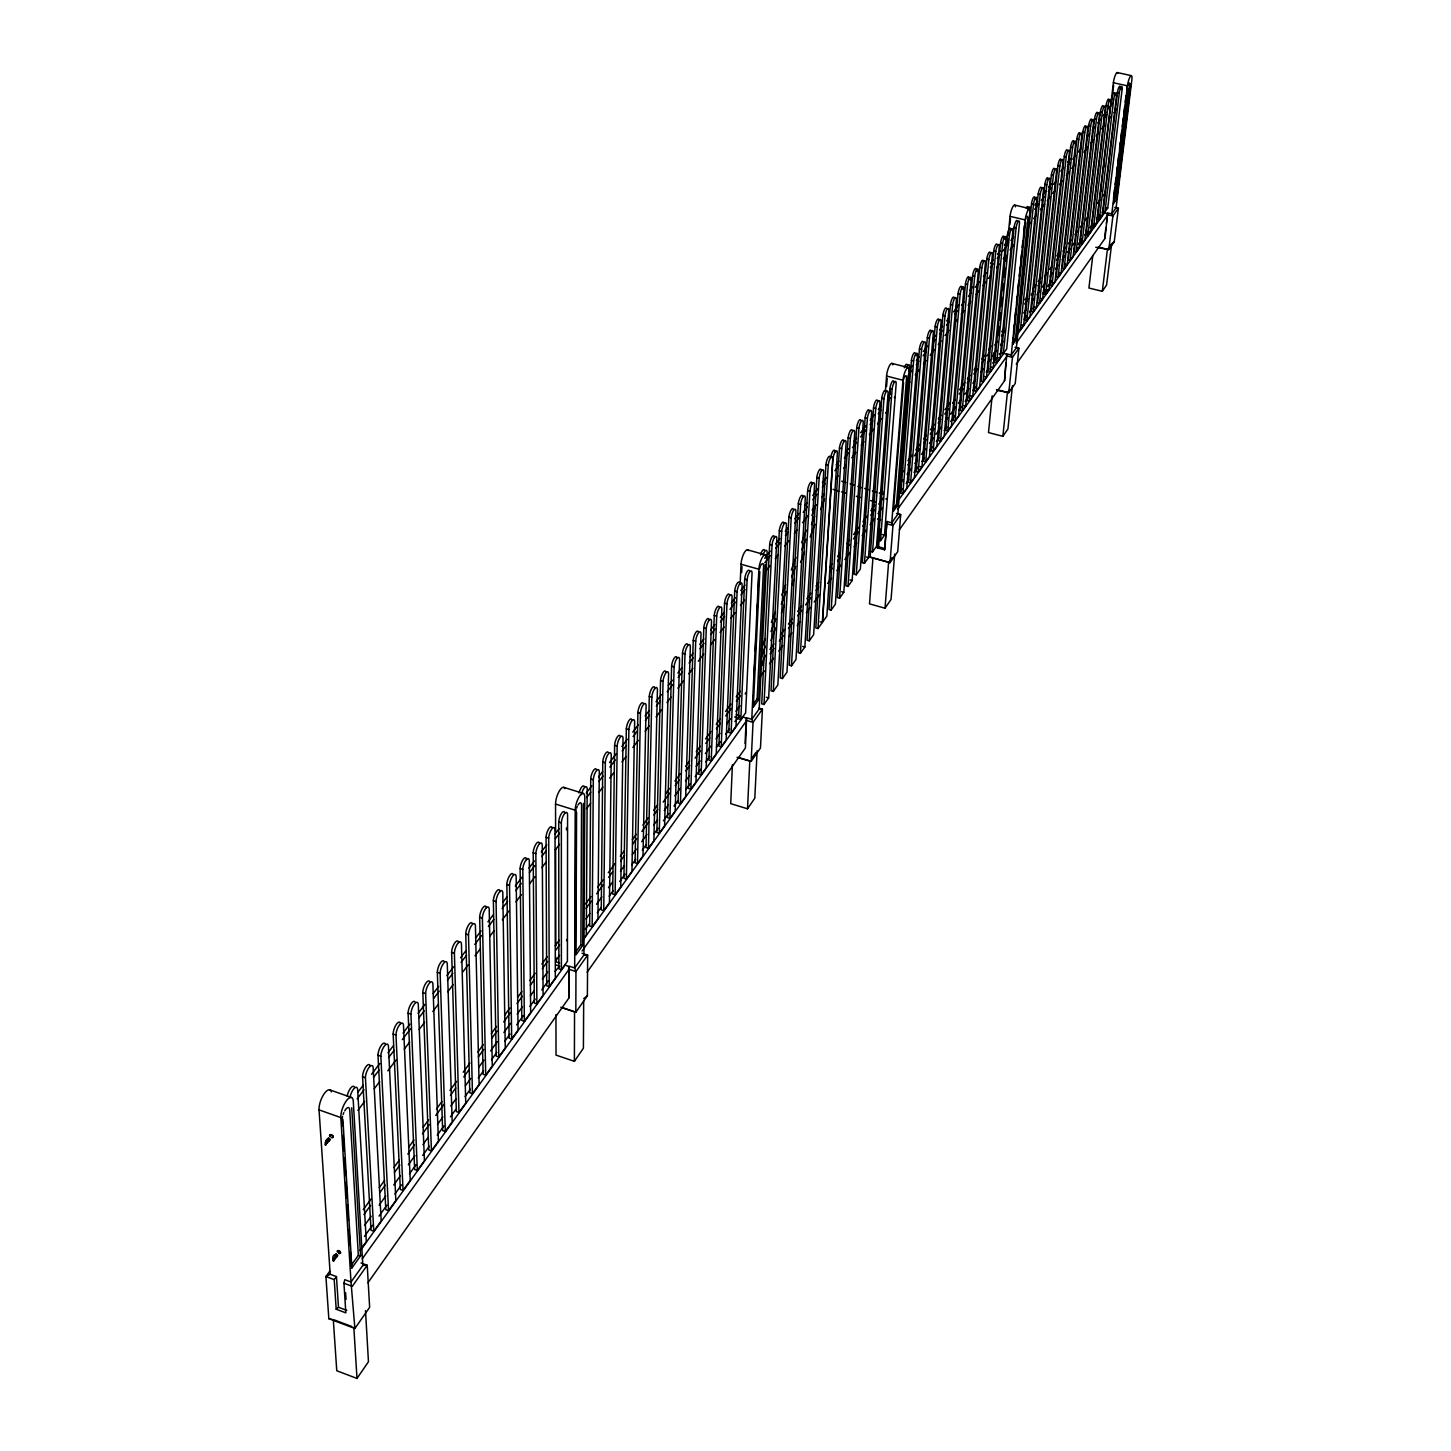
<?xml version="1.0" encoding="UTF-8"?>
<svg xmlns="http://www.w3.org/2000/svg" width="1451" height="1451" viewBox="0 0 1451 1451"><rect width="100%" height="100%" fill="white"/><g stroke="black" fill="none" stroke-linecap="round" stroke-linejoin="round"><path stroke-width="1.5" d="M560.793 1007.284L575.829 1012.29L575.956 971.571L574.687 967.962L569.028 966.112L568.992 997.889L367.919 1282.793M568.992 997.889L569.028 966.874L565.255 964.861L360.356 1250.581M555.951 1014.539L556.023 1055.113L574.396 1061.334L574.542 1011.728L562.136 1007.593M575.195 810.184L574.687 967.962L583.937 954.976L584.807 797.56A10.955 3.664 -72.4 0 0 580.037 795.474A10.955 3.664 -72.4 0 0 575.195 810.184L555.552 804.054A10.919 3.736 -72.3 0 1 559.415 790.831A10.919 3.736 -72.3 0 1 564.874 788.673M576.192 809.803A6.566 2.195 -72.3 0 0 575.793 812.814L575.322 952.545L580.89 944.782L581.561 805.232A6.566 2.195 -72.3 0 0 577.951 805.16M576.573 812.324L575.974 954.867L582.758 945.363L583.411 803.364M583.683 1000.918L583.411 1048.184L574.396 1061.334M574.542 1011.728L575.829 1012.29L587.383 995.749L587.655 955.103L582.032 953.271M596.542 769.755A6.929 2.303 -72.6 0 0 593.368 770.644A6.929 2.303 -72.6 0 0 590.72 778.679L589.668 926.028L592.153 926.826L597.957 918.737L599.299 771.642A6.929 2.303 -72.6 0 0 596.343 770.88A6.929 2.303 -72.6 0 0 593.314 779.477L592.153 926.826M373.778 1231.282L365.416 1077.44A7.999 2.92 -69.6 0 1 369.007 1067.483A7.999 2.92 -69.6 0 1 373.143 1067.337L381.178 1220.944L373.778 1231.282L371.039 1230.267L362.55 1076.442A7.999 2.92 -69.6 0 1 365.888 1066.83A7.999 2.92 -69.6 0 1 370.15 1065.76M608.241 752.325A6.874 2.285 -72.8 0 0 605.103 754.194A6.874 2.285 -72.8 0 0 602.782 761.702L601.258 909.886L603.743 910.684L609.456 902.703L611.252 754.756A6.874 2.267 -72.8 0 0 608.35 753.958A6.874 2.267 -72.8 0 0 605.339 762.482L603.743 910.684M388.56 1210.678L380.833 1055.875A7.926 2.884 -69.9 0 1 384.406 1045.99A7.926 2.884 -69.9 0 1 388.433 1045.935L395.851 1200.521L388.56 1210.678L385.821 1209.699L377.986 1054.877A7.926 2.884 -69.8 0 1 381.178 1045.536A7.926 2.884 -69.8 0 1 385.386 1044.103M620.284 736.292A6.82 2.249 -72.9 0 0 617.237 737.072A6.82 2.249 -72.9 0 0 614.625 744.998L612.667 894.016L615.133 894.795L620.774 886.924L623.023 738.16A6.82 2.249 -72.9 0 0 620.176 737.308A6.82 2.249 -72.9 0 0 617.183 745.778L615.133 894.795M403.052 1190.455L395.978 1034.672A7.854 2.829 -70.1 0 1 399.515 1024.878A7.854 2.829 -70.1 0 1 403.469 1024.896L410.234 1180.443L403.052 1190.455L400.349 1189.475L393.148 1033.692A7.854 2.848 -70.1 0 1 396.558 1024.08A7.854 2.848 -70.1 0 1 400.585 1023.626M632.037 720.403A6.783 2.213 -73 0 0 629.117 720.349A6.783 2.213 -73 0 0 626.342 728.493L623.93 878.327L626.379 879.106L631.965 871.344L634.649 721.746A6.783 2.213 -73 0 0 631.856 720.857A6.783 2.213 -73 0 0 628.9 729.254L626.379 879.106M417.362 1170.522L410.923 1013.759A7.781 2.793 -70.3 0 1 414.406 1004.074A7.781 2.793 -70.3 0 1 418.287 1004.146L424.436 1160.655L417.362 1170.522L414.66 1169.56L408.094 1012.816A7.781 2.811 -70.3 0 1 410.996 1003.983A7.781 2.811 -70.3 0 1 415.059 1001.897M643.174 703.136A6.729 2.195 -73.2 0 0 640.181 704.86A6.729 2.195 -73.2 0 0 637.896 712.205L635.048 862.855L637.497 863.617L642.993 855.963L646.112 705.567A6.729 2.195 -73.2 0 0 643.373 704.624A6.729 2.195 -73.2 0 0 640.435 712.967L637.497 863.617M431.455 1150.879L425.633 993.173A7.708 2.757 -70.5 0 1 429.079 983.56A7.708 2.757 -70.5 0 1 432.888 983.705L438.42 1141.175L431.455 1150.879L428.771 1149.936L422.821 992.23A7.708 2.775 -70.5 0 1 425.814 983.306A7.708 2.775 -70.5 0 1 429.804 981.674M654.891 688.536A6.675 2.158 -73.3 0 0 652.116 687.992A6.675 2.158 -73.3 0 0 649.304 696.135L646.021 847.584L648.452 848.345L653.875 840.782L657.43 689.588A6.675 2.158 -73.3 0 0 654.727 688.608A6.675 2.158 -73.3 0 0 651.825 696.879L648.452 848.345M666.045 672.502A6.638 2.14 -73.4 0 0 663.252 672.321A6.638 2.14 -73.4 0 0 660.568 680.283L656.85 832.529L659.262 833.273L664.612 825.819L668.585 673.826A6.638 2.14 -73.4 0 0 665.936 672.811A6.638 2.14 -73.4 0 0 663.071 681.027L659.262 833.273M445.33 1131.526L440.125 972.895A7.654 2.721 -70.7 0 1 443.534 963.373A7.654 2.721 -70.7 0 1 447.271 963.591L452.186 1121.968L445.33 1131.526L442.664 1130.601L437.331 971.97A7.636 2.739 -70.7 0 1 440.161 963.283A7.636 2.739 -70.7 0 1 444.097 961.36M458.988 1112.482L454.399 952.926A7.581 2.684 -70.9 0 1 457.772 943.476A7.581 2.684 -70.9 0 1 461.436 943.749L465.753 1103.05L458.988 1112.482L456.339 1111.557L451.624 952.001A7.581 2.702 -70.9 0 1 454.889 942.733A7.581 2.702 -70.9 0 1 458.625 942.533M677 657.938A6.584 2.104 -73.6 0 0 674.225 658.119A6.584 2.104 -73.6 0 0 671.632 665.882L667.533 817.657L669.927 818.4L675.205 811.036L679.576 659.516A6.584 2.104 -73.6 0 0 676.982 658.464A6.584 2.104 -73.6 0 0 674.135 666.608L669.927 818.4M908.054 376.788L897.879 505.039L893.381 511.314L903.592 382.647M342.908 1119.374L351.886 1267.993L360.592 1255.822L351.722 1107.766M687.81 645.078A6.548 2.086 -73.7 0 0 685.09 645.223A6.548 2.086 -73.7 0 0 682.514 652.914L678.07 802.983L680.446 803.727L685.67 796.454L690.368 646.638A6.548 2.068 -73.7 0 0 687.828 645.568A6.548 2.068 -73.7 0 0 684.999 653.639L680.446 803.727M472.464 1093.709L468.492 934.553A7.509 2.648 -71.1 0 1 471.829 925.194A7.509 2.648 -71.1 0 1 475.42 925.538L479.12 1084.423L472.464 1093.709L469.816 1092.784L465.735 933.664A7.509 2.648 -71.1 0 1 468.637 924.94A7.509 2.648 -71.1 0 1 472.409 923.543M698.366 631.929A6.493 2.05 -73.8 0 0 695.609 632.763A6.493 2.05 -73.8 0 0 693.252 640.145L688.481 788.51L690.839 789.235L695.99 782.071L701.014 633.942A6.493 2.05 -73.8 0 0 698.511 632.836A6.493 2.05 -73.8 0 0 695.718 640.852L690.839 789.235M485.722 1075.209L482.385 917.794A7.436 2.612 -71.3 0 1 485.704 908.507A7.436 2.612 -71.3 0 1 489.205 908.888L492.288 1066.068L485.722 1075.209L483.11 1074.302L479.664 916.887A7.436 2.612 -71.3 0 1 482.857 907.782A7.436 2.612 -71.3 0 1 486.448 907.691M708.632 618.906A6.439 2.013 -73.9 0 0 705.911 620.665A6.439 2.013 -73.9 0 0 703.826 627.539L698.747 774.217L701.105 774.943L706.184 767.851L711.498 621.427A6.439 2.013 -73.9 0 0 709.049 620.303A6.439 2.013 -73.9 0 0 706.274 628.247L701.105 774.943M498.799 1056.981L496.079 901.289A7.382 2.576 -71.4 0 1 499.362 892.093A7.382 2.576 -71.4 0 1 502.79 892.528L505.256 1047.967L498.799 1056.981L496.188 1056.092L493.358 900.4A7.382 2.576 -71.4 0 1 495.988 892.184A7.382 2.576 -71.4 0 1 499.634 890.152M719.297 607.316A6.403 1.995 -74 0 0 716.667 607.715A6.403 1.995 -74 0 0 714.273 615.115L708.886 760.124L711.226 760.832L716.232 753.831L721.854 609.094A6.403 1.995 -74 0 0 719.442 607.933A6.403 1.995 -74 0 0 716.703 615.823L711.226 760.832M511.677 1039.025L509.537 885.037A7.309 2.539 -71.6 0 1 512.783 875.932A7.309 2.539 -71.6 0 1 516.157 876.404L518.061 1030.137L511.677 1039.025L509.101 1038.136L506.852 884.167A7.309 2.539 -71.6 0 1 509.555 875.842A7.309 2.539 -71.6 0 1 513.128 874.227M729.617 595.654A6.348 1.959 -74.1 0 0 727.114 595.273A6.348 1.959 -74.1 0 0 724.557 602.854L718.898 746.195L721.22 746.884L726.171 739.992L732.066 596.905A6.348 1.959 -74.1 0 0 729.708 595.726A6.348 1.959 -74.1 0 0 726.969 603.543L721.22 746.884M524.373 1021.323L522.795 869.04A7.255 2.503 -71.8 0 1 526.006 860.026A7.255 2.503 -71.8 0 1 529.307 860.534L530.667 1012.562L524.373 1021.323L521.816 1020.452L520.129 868.188A7.255 2.503 -71.8 0 1 523.339 859.155A7.255 2.503 -71.8 0 1 526.64 859.681M739.72 583.937A6.312 1.941 -74.2 0 0 737.326 583.121A6.312 1.941 -74.2 0 0 734.714 590.775L728.765 732.447L731.086 733.136L735.983 726.316L742.114 584.898A6.312 1.941 -74.2 0 0 739.81 583.701A6.312 1.941 -74.2 0 0 737.108 591.464L731.086 733.136M732.392 764.731L730.724 803.654L747.519 808.787L754.81 798.177L757.132 750.693M740.155 584.372L741.026 564.221A9.704 2.993 -74.4 0 1 744.091 553.085A9.704 2.993 -74.4 0 1 748.299 550.618M536.888 1003.874L535.854 853.297A7.182 2.467 -71.9 0 1 539.028 844.355A7.182 2.467 -71.9 0 1 542.257 844.917L543.091 995.241L536.888 1003.874L534.331 1003.022L533.188 852.444A7.182 2.467 -71.9 0 1 536.271 843.648A7.182 2.467 -71.9 0 1 539.572 843.775M741.642 572.565L741.987 566.543M749.442 570.896A6.276 1.923 -74.3 0 0 746.902 571.894A6.276 1.923 -74.3 0 0 744.708 578.858L738.523 718.862L740.826 719.551L745.651 712.822L752.053 573.054A6.276 1.904 -74.3 0 0 749.786 571.821A6.276 1.904 -74.3 0 0 747.102 579.529L740.826 719.551M745.07 743.492L746.05 722.344M587.129 972.206L745.451 747.882L746.594 717.81L751.763 719.333L753.033 722.398L751.165 761.376L737.017 757.368M902.885 493.63L906.748 488.243L917.576 355.513A5.604 1.505 -75.7 0 0 915.944 353.881A5.604 1.505 -75.7 0 0 913.64 360.646L902.885 493.63L900.781 493.068L911.464 360.102A5.604 1.524 -75.7 0 1 913.314 354.044A5.604 1.524 -75.7 0 1 915.255 353.319M549.24 986.662L548.696 837.807A7.128 2.43 -72.1 0 1 551.852 828.938A7.128 2.43 -72.1 0 1 555.026 829.537L555.334 978.155L549.24 986.662L546.701 985.828L546.066 836.973A7.128 2.43 -72.1 0 1 548.895 828.539A7.128 2.43 -72.1 0 1 552.232 827.85M747.519 808.787L749.786 761.213M766.563 559.179A9.722 2.938 -74.4 0 0 763.099 556.259A9.722 2.938 -74.4 0 0 758.891 569.227L751.763 719.333L759.199 708.922L767.107 552.432A6.203 1.868 -74.4 0 0 765.675 550.401A6.203 1.868 -74.4 0 0 763.099 554.917M765.257 564.403L758.728 699.473L753.287 707.09L753.105 696.063M753.74 682.55L754.593 664.522M755.245 651.009L755.989 635.23M756.733 619.468L757.495 603.707M758.129 590.194L758.873 574.415M753.287 707.09L759.834 571.549M561.392 969.703L561.356 822.536A7.074 2.394 -72.2 0 1 564.475 813.739A7.074 2.394 -72.2 0 1 567.577 814.392L567.414 961.324L561.392 969.703L558.871 968.869L558.726 821.719A7.074 2.394 -72.2 0 1 561.737 813.068A7.074 2.394 -72.2 0 1 564.929 813.267M752.67 705.059L757.15 698.838L763.589 566.126A5.822 1.759 -74.3 0 0 762.646 563.514M774.471 537.65A6.167 1.85 -74.5 0 0 772.222 536.743A6.167 1.85 -74.5 0 0 769.683 544.198L761.721 703.808L763.988 704.479L768.649 697.931L776.829 538.611A6.167 1.85 -74.5 0 0 774.653 537.305A6.167 1.85 -74.5 0 0 772.041 544.869L763.988 704.479M783.939 523.013A6.13 1.832 -74.6 0 0 781.563 523.539A6.13 1.832 -74.6 0 0 779.35 530.467L771.025 690.767L773.274 691.438L777.863 684.963L786.424 524.936A6.13 1.832 -74.6 0 0 784.302 523.611A6.13 1.832 -74.6 0 0 781.69 531.12L773.274 691.438M793.534 509.99A6.094 1.814 -74.7 0 0 791.248 509.773A6.094 1.814 -74.7 0 0 788.909 516.901L780.203 677.889L782.434 678.542L786.968 672.158L795.91 511.459A6.094 1.796 -74.7 0 0 793.806 510.099A6.094 1.796 -74.7 0 0 791.23 517.554L782.434 678.542M802.947 496.913A6.058 1.777 -74.8 0 0 800.752 496.315A6.058 1.777 -74.8 0 0 798.34 503.515L789.253 665.175L791.484 665.828L795.982 659.516L805.269 498.128A6.058 1.777 -74.8 0 0 803.219 496.732A6.058 1.777 -74.8 0 0 800.662 504.132L791.484 665.828M947.829 430.965L951.439 425.923L963.881 289.075A5.441 1.415 -76 0 0 962.412 287.352A5.441 1.415 -76 0 0 960.199 293.864L947.829 430.965L945.78 430.439L958.095 293.338A5.441 1.415 -76 0 1 960.181 286.99A5.441 1.415 -76 0 1 961.777 288.005M812.215 484.035A6.022 1.759 -74.9 0 0 810.13 483.02A6.022 1.759 -74.9 0 0 807.663 490.257L798.213 652.605L800.426 653.258L804.87 647.019L814.537 484.942A6.022 1.759 -74.9 0 0 812.506 483.528A6.022 1.759 -74.9 0 0 809.966 490.891L800.426 653.258M955.03 420.917L958.603 415.947L971.191 279.535A5.405 1.397 -76.1 0 0 969.758 277.794A5.405 1.397 -76.1 0 0 967.563 284.269L955.03 420.917L952.999 420.391L965.477 283.743A5.405 1.397 -76.1 0 1 967.364 277.721A5.405 1.397 -76.1 0 1 969.068 277.776M1029.303 217.469L1016.716 338.972L1012.961 344.213L1012.871 338.174M821.375 470.759A5.985 1.741 -75 0 0 819.253 470.088A5.985 1.741 -75 0 0 816.877 477.179L807.064 640.199L809.277 640.834L813.648 634.667L823.678 471.938A5.985 1.741 -75 0 0 821.701 470.505A5.985 1.741 -75 0 0 819.18 477.796L809.277 640.834M962.158 410.978L965.695 406.062L978.337 271.192A5.387 1.378 -76.1 0 0 976.922 269.451A5.387 1.378 -76.1 0 0 974.746 275.89L962.158 410.978L960.145 410.452L972.66 275.364A5.387 1.378 -76.1 0 1 974.473 269.487A5.387 1.378 -76.1 0 1 976.197 269.251M830.425 457.899A5.949 1.723 -75 0 0 828.34 457.21A5.949 1.723 -75 0 0 825.982 464.247L815.807 627.92L818.001 628.555L822.336 622.479L832.711 459.078A5.949 1.723 -75 0 0 830.77 457.609A5.949 1.723 -75 0 0 828.267 464.864L818.001 628.555M843.648 440.451A5.895 1.687 -75.1 0 0 841.435 441.394A5.895 1.687 -75.1 0 0 839.476 447.779L828.956 609.493L831.133 610.109L835.377 604.124L846.114 442.7A5.895 1.687 -75.1 0 0 844.21 441.213A5.895 1.687 -75.1 0 0 841.743 448.395L831.133 610.109M852.263 430.294A5.858 1.669 -75.2 0 0 850.105 431.219A5.858 1.669 -75.2 0 0 848.164 437.567L837.445 597.576L839.603 598.193L843.811 592.28L854.712 432.543A5.858 1.669 -75.2 0 0 852.862 431.038A5.858 1.669 -75.2 0 0 850.413 438.166L839.603 598.193M989.908 372.29L993.3 367.575L1006.087 238.835A5.26 1.324 -76.2 0 0 1004.763 237.039A5.26 1.324 -76.2 0 0 1002.641 243.315L989.908 372.29L987.931 371.782L1000.61 242.825A5.26 1.324 -76.2 0 1 1002.496 236.894A5.26 1.324 -76.2 0 1 1004.038 237.329M860.733 420.119A5.822 1.651 -75.3 0 0 858.575 421.298A5.822 1.651 -75.3 0 0 856.725 427.483L845.824 585.823L847.983 586.422L852.136 580.581L863.218 422.531A5.822 1.651 -75.3 0 0 861.386 421.008A5.822 1.651 -75.3 0 0 858.974 428.081L847.983 586.422M869.385 411.485A5.786 1.632 -75.3 0 0 867.444 410.687A5.786 1.632 -75.3 0 0 865.177 417.525L854.113 574.179L856.253 574.777L860.37 569.01L871.616 412.628A5.786 1.614 -75.3 0 0 869.82 411.086A5.786 1.614 -75.3 0 0 867.408 418.106L856.253 574.777M877.637 401.22A5.75 1.596 -75.4 0 0 875.642 401.111A5.75 1.596 -75.4 0 0 873.538 407.695L862.311 562.698L864.451 563.278L868.496 557.583L879.905 402.852A5.75 1.596 -75.4 0 0 878.145 401.292A5.75 1.596 -75.4 0 0 875.751 408.275L864.451 563.278M896.5 513.436L900.708 514.579L897.716 551.634L890.025 562.643L870.128 557.148L881.791 397.973A5.713 1.578 -75.5 0 1 883.677 391.788A5.713 1.578 -75.5 0 1 885.727 390.972M872.541 551.906L883.985 398.553A5.713 1.578 -75.4 0 1 886.361 391.625A5.713 1.578 -75.4 0 1 888.085 393.185L876.549 546.283L872.541 551.906L870.4 551.326M872.903 558.399L869.512 603.87L885.019 608.223L891.041 599.444L894.687 554.046M885.382 391.625L886.561 376.045A8.815 2.43 -75.6 0 1 889.536 365.579A8.815 2.43 -75.6 0 1 892.818 364.872M886.543 386.565L887.214 378.421M870.128 557.148L890.025 562.643L892.964 525.48L891.748 522.813L886.978 521.508L884.602 549.82L877.238 547.807L879.215 521.725M880.521 540.679L892.129 388.959A5.695 1.56 -75.5 0 1 894.469 382.066A5.695 1.56 -75.5 0 1 896.174 383.663L884.493 535.093L880.521 540.679L878.417 540.098L889.935 388.396A5.677 1.56 -75.5 0 1 892.075 381.794A5.677 1.56 -75.5 0 1 893.979 382.284M890.225 391.262L889.155 394.69L889.735 393.91M877.238 547.807L878.599 546.791L879.959 528.781M1020.379 329.812L1023.608 325.314L1036.848 199.567A5.151 1.251 -76.4 0 0 1035.633 197.735A5.151 1.251 -76.4 0 0 1033.565 203.829L1020.379 329.812L1018.439 329.341M884.602 549.82L886.978 521.508M885.019 608.223L888.592 562.734M909.251 372.018A8.833 2.394 -75.6 0 0 906.712 368.608A8.833 2.394 -75.6 0 0 902.975 380.253L891.748 522.813L897.861 514.216L909.559 367.012A5.641 1.524 -75.6 0 0 906.712 367.683M892.8 509.519L896.482 504.368L906.512 378.385A5.278 1.433 -75.5 0 0 904.481 377.151M923.09 341.656A5.568 1.505 -75.7 0 0 921.167 342.889A5.568 1.505 -75.7 0 0 919.462 348.657L908.489 482.331L910.575 482.893L914.402 477.56L925.502 344.123A5.586 1.487 -75.7 0 0 923.906 342.49A5.586 1.487 -75.7 0 0 921.621 349.201L910.575 482.893M931.197 331.535A5.55 1.487 -75.8 0 0 929.438 330.955A5.55 1.487 -75.8 0 0 927.352 337.358L916.125 471.72L918.193 472.282L921.965 467.004L933.338 332.878A5.55 1.469 -75.8 0 0 931.778 331.209A5.55 1.469 -75.8 0 0 929.492 337.902L918.193 472.282M1058.051 277.286L1061.098 273.042L1075.681 143.377A5.006 1.179 -76.6 0 0 1074.592 141.491A5.006 1.179 -76.6 0 0 1072.615 147.385L1058.051 277.286L1056.165 276.833L1070.657 146.95A5.006 1.179 -76.6 0 1 1072.325 141.527A5.006 1.179 -76.6 0 1 1073.74 141.545M1130.801 84.104L1116.671 199.295L1113.497 203.739L1127.681 88.203M938.924 319.964A5.514 1.469 -75.8 0 0 937.11 320A5.514 1.469 -75.8 0 0 935.169 326.167L923.652 461.237L925.72 461.781L929.456 456.575L941.1 321.741A5.514 1.469 -75.8 0 0 939.559 320.072A5.514 1.469 -75.8 0 0 937.31 326.711L925.72 461.781M946.415 308.283A5.496 1.451 -75.9 0 0 944.565 309.444A5.496 1.451 -75.9 0 0 942.896 315.103L931.125 450.844L933.174 451.388L936.874 446.237L948.773 310.732A5.496 1.451 -75.9 0 0 947.249 309.045A5.496 1.451 -75.9 0 0 945.018 315.647L933.174 451.388M954.214 298.072A5.459 1.433 -76 0 0 952.455 298.072A5.459 1.433 -76 0 0 950.532 304.166L938.489 440.578L940.538 441.122L944.202 436.026L956.372 299.849A5.459 1.433 -76 0 0 954.867 298.126A5.459 1.433 -76 0 0 952.654 304.692L940.538 441.122M1099.259 219.845L1102.089 215.891L1116.599 95.294A4.843 1.088 -76.8 0 0 1115.619 93.372A4.843 1.088 -76.8 0 0 1113.733 99.031L1099.259 219.845L1097.428 219.409L1113.389 82.725A7.473 1.687 -76.9 0 1 1115.583 74.581A7.473 1.687 -76.9 0 1 1117.814 73.257M983.343 261.924A5.351 1.36 -76.1 0 0 981.819 260.872A5.351 1.36 -76.1 0 0 979.77 267.093L967.2 400.639L969.214 401.147L972.714 396.268L985.392 262.957A5.351 1.36 -76.1 0 0 984.014 261.198A5.351 1.36 -76.1 0 0 981.837 267.601L969.214 401.147M1104.918 211.955L1107.73 208.037L1122.185 88.856A4.825 1.07 -76.8 0 0 1121.224 86.915A4.825 1.07 -76.8 0 0 1119.338 92.556L1104.918 211.955L1103.086 211.52L1117.47 92.138A4.825 1.07 -76.8 0 1 1119.193 86.715A4.825 1.07 -76.8 0 1 1120.335 87.695M990.308 253.308A5.314 1.342 -76.2 0 0 988.711 252.891A5.314 1.342 -76.2 0 0 986.789 258.913L974.183 390.918L976.197 391.425L979.643 386.601L992.375 254.832A5.332 1.342 -76.2 0 0 991.015 253.054A5.332 1.342 -76.2 0 0 988.857 259.403L976.197 391.425M997.091 244.512A5.296 1.342 -76.2 0 0 995.404 245.255A5.296 1.342 -76.2 0 0 993.735 250.823L981.094 381.287L983.089 381.794L986.517 377.024L999.267 246.779A5.296 1.324 -76.2 0 0 997.925 245.001A5.296 1.324 -76.2 0 0 995.803 251.313L983.089 381.794M993.21 359.286L993.862 352.666M1010.821 229.929A5.242 1.306 -76.3 0 0 1009.388 228.841A5.242 1.306 -76.3 0 0 1007.393 234.917L994.697 362.369L996.674 362.859L1000.029 358.197L1012.834 230.963A5.242 1.306 -76.3 0 0 1011.528 229.167A5.242 1.306 -76.3 0 0 1009.424 235.407L996.674 362.859M992.176 395.76L988.494 432.579L1002.877 436.316L1007.919 428.952L1012.435 385.712M998.179 335.562L999.068 326.566M999.739 319.819L1000.41 313.071M1001.081 306.324L1001.988 297.328M1002.659 290.581L1003.33 283.834M1004.001 277.068L1004.908 268.072M1005.579 261.325L1006.033 256.827M1007.375 243.333L1007.828 238.835M1008.264 234.336L1010.059 216.344A8.071 2.013 -76.4 0 1 1012.816 206.749A8.071 2.013 -76.4 0 1 1015.392 206.84M1009.86 224.56L1010.495 218.72M1017.441 221.278A5.205 1.288 -76.3 0 0 1015.863 221.423A5.205 1.288 -76.3 0 0 1014.122 227.1L1001.408 353.046L1003.367 353.536L1006.686 348.911L1019.491 223.182A5.205 1.288 -76.3 0 0 1018.221 221.386A5.205 1.288 -76.3 0 0 1016.135 227.571L1003.367 353.536M1005.888 362.623L1004.527 380.797L1006.794 354.552L1003.929 353.155L999.231 354.026M1013.56 331.535L1014.249 324.897M1014.938 318.241L1015.845 309.389M1016.534 302.751L1017.205 296.113M1017.895 289.474L1018.584 282.818M1019.273 276.18L1020.18 267.329M1020.869 260.69L1021.558 254.052M1022.23 247.414L1022.919 240.757M1023.608 234.119L1024.515 225.268M1002.877 436.316L1007.339 392.985L1009.878 389.34M1030.41 213.097A8.089 1.977 -76.3 0 0 1028.541 209.416A8.089 1.977 -76.3 0 0 1025.204 219.935L1011.256 355.005L1012.453 357.345L1008.79 392.695L996.964 390.337M1012.961 344.213L1025.621 222.329M1012.417 342.599L1015.5 338.301L1027.87 218.938A4.843 1.179 -76.3 0 0 1026.764 216.743M1029.43 216.199L1030.137 209.252A5.169 1.27 -76.4 0 0 1029.503 206.949A5.169 1.27 -76.4 0 0 1027.78 209.724M1015.011 347.261L1018.91 348.24L1012.453 357.345L1006.577 355.876L1006.867 353.899L1011.256 355.005L1016.371 347.823L1031.57 203.358A5.151 1.251 -76.4 0 1 1033.402 197.59A5.151 1.251 -76.4 0 1 1034.853 198.08M1041.437 187.904A5.133 1.233 -76.4 0 0 1039.914 188.267A5.133 1.233 -76.4 0 0 1038.245 193.727L1024.878 320.363L1026.818 320.834L1030.01 316.391L1043.487 189.954A5.133 1.233 -76.4 0 0 1042.29 188.122A5.133 1.233 -76.4 0 0 1040.24 194.198L1026.818 320.834M1048.094 179.235A5.097 1.233 -76.5 0 0 1046.733 178.382A5.097 1.233 -76.5 0 0 1044.865 184.186L1031.262 311.475L1033.203 311.947L1036.359 307.539L1050.052 180.468A5.097 1.215 -76.5 0 0 1048.873 178.618A5.097 1.215 -76.5 0 0 1046.842 184.64L1033.203 311.947M1054.532 169.005A5.079 1.215 -76.5 0 0 1053.045 169.332A5.079 1.215 -76.5 0 0 1051.413 174.737L1037.592 302.679L1039.515 303.15L1042.634 298.779L1056.546 171.055A5.079 1.215 -76.5 0 0 1055.403 169.187A5.079 1.215 -76.5 0 0 1053.39 175.19L1039.515 303.15M1045.754 294.444L1059.865 165.831A5.06 1.197 -76.6 0 1 1061.86 159.864A5.06 1.197 -76.6 0 1 1063.003 161.732L1048.855 290.127L1045.754 294.444L1043.849 293.973L1057.888 165.378A5.06 1.197 -76.6 0 1 1059.683 159.719A5.06 1.197 -76.6 0 1 1061.044 160.281M1067.301 150.178A5.042 1.197 -76.6 0 0 1065.814 150.977A5.042 1.197 -76.6 0 0 1064.308 156.109L1050.034 285.357L1051.939 285.829L1055.004 281.548L1069.369 152.518A5.042 1.179 -76.6 0 0 1068.244 150.632A5.042 1.179 -76.6 0 0 1066.267 156.563L1051.939 285.829M1079.907 134.181A4.988 1.161 -76.7 0 0 1078.637 133.274A4.988 1.161 -76.7 0 0 1076.842 138.915L1062.241 268.381L1064.127 268.834L1067.138 264.644L1081.811 135.396A4.988 1.161 -76.6 0 0 1080.741 133.492A4.988 1.161 -76.6 0 0 1078.782 139.35L1064.127 268.834M1085.856 126.89A4.97 1.143 -76.7 0 0 1084.514 126.563A4.97 1.143 -76.7 0 0 1082.827 132.023L1068.244 260.019L1070.131 260.473L1073.105 256.319L1087.76 128.54A4.97 1.143 -76.7 0 0 1086.708 126.636A4.97 1.143 -76.7 0 0 1084.749 132.458L1070.131 260.473M1091.751 121.05A4.933 1.143 -76.7 0 0 1090.644 119.472A4.933 1.143 -76.7 0 0 1088.758 125.203L1074.193 251.73L1076.062 252.184L1079.018 248.067L1093.655 121.739A4.933 1.143 -76.7 0 0 1092.603 119.834A4.933 1.143 -76.7 0 0 1090.68 125.638L1076.062 252.184M1081.956 243.986L1096.521 118.873A4.915 1.125 -76.7 0 1 1098.443 113.105A4.915 1.125 -76.7 0 1 1099.477 115.028L1084.876 239.905L1081.956 243.986L1080.088 243.532L1094.616 118.438A4.915 1.125 -76.7 0 1 1096.394 112.888A4.915 1.125 -76.7 0 1 1097.609 113.849M1087.778 235.86L1102.325 112.199A4.897 1.106 -76.7 0 1 1104.229 106.467A4.897 1.106 -76.7 0 1 1105.245 108.372L1090.662 231.834L1087.778 235.86L1085.928 235.425L1100.42 111.763A4.897 1.106 -76.7 0 1 1102.034 106.503A4.897 1.106 -76.7 0 1 1103.359 106.576M1093.546 227.825L1108.056 105.578A4.879 1.106 -76.8 0 1 1109.942 99.883A4.879 1.106 -76.8 0 1 1110.94 101.806L1096.394 223.835L1093.546 227.825L1091.696 227.39L1106.152 105.161A4.861 1.106 -76.8 0 1 1107.947 99.593A4.861 1.106 -76.8 0 1 1109.072 100.881M1092.803 255.467L1088.921 288.042L1102.307 291.288L1106.587 285.031L1111.666 243.841L1114.241 241.791L1118.395 208.255L1114.767 207.42M1100.91 191.586L1101.436 187.106M1103.848 166.974L1104.374 162.494M1111.321 104.272L1112.119 97.562M1112.663 93.082L1113.661 85.083M1104.846 236.132L1105.898 227.499M1106.406 223.273L1107.603 213.551L1102.143 212.281M1016.226 364.219L1105.027 238.381L1107.458 214.585M1113.516 197.826L1114.604 188.938M1115.148 184.495L1115.964 177.838M1116.508 173.376L1117.324 166.72M1117.869 162.276L1118.685 155.602M1119.501 148.945L1120.317 142.271M1120.861 137.827L1121.677 131.17M1122.222 126.727L1123.31 117.839M1123.854 113.396L1124.67 106.721M1125.214 102.277L1126.012 95.621M1102.307 291.288L1107.349 250.007L1111.666 243.841M1116.109 207.801L1118.395 208.255L1112.917 215.981L1107.439 214.694L1107.675 212.916L1111.774 213.877L1116.109 207.801L1131.834 80.077A7.491 1.651 -76.8 0 0 1130.456 76.232A7.491 1.651 -76.8 0 0 1127.445 85.845L1111.774 213.877L1112.917 215.981L1108.782 249.59L1095.759 247.25M1104.719 237.347L1105.027 238.381M894.578 398.027L894.505 397.048M334.22 1279.619L325.913 1276.535L330.211 1274.286L336.451 1276.59L334.22 1279.619L336.197 1309.237L345.828 1312.847L343.941 1283.228L344.758 1279.691L351.015 1281.995L354.878 1328.481L328.833 1318.687L325.913 1276.535L329.703 1271.312M761.068 649.631L765.04 639.147M771.388 622.388L775.36 611.905M781.726 595.128L785.698 584.644M791.248 569.971L796.019 557.402M801.587 542.728L806.339 530.141M811.907 515.468L815.879 504.984M761.43 656.723L765.403 646.239M770.971 631.566L775.723 618.978M781.291 604.287L786.061 591.718M791.611 577.026L795.583 566.543M801.931 549.766L805.904 539.282M811.454 524.609L814.646 516.211M761.34 665.9L765.33 655.326M770.934 640.544L775.741 627.866M781.345 613.066L784.538 604.614M791.738 585.605L794.15 579.257M800.553 562.353L804.543 551.797M810.148 536.997L814.954 524.337M820.559 509.537L824.549 498.981M327.219 1142.554L327.255 1141.665M566.634 940.828L566.652 939.523M886.833 498.437L885.817 499.035M351.777 1326.504L333.295 1319.558L336.759 1370.742L357 1378.45L368.463 1361.727L365.489 1310.616M752.235 757.694L755.917 752.434M889.826 561.011L892.256 557.529M1114.241 241.791L1108.782 249.59L1098.081 247.051M899.348 529.815L1004.527 380.797M878.417 540.098L880.394 537.305M362.841 1265.399L351.015 1281.995L340.822 1117.578A12.696 4.643 -69.3 0 1 346.517 1100.602A12.696 4.643 -69.3 0 1 353.282 1101.236L362.841 1265.399L367.23 1265.272L369.642 1307.351L354.878 1328.481L353.826 1327.284L357 1378.45M362.278 1258.797L569.046 969.286M582.087 951.022L746.703 720.53M897.534 509.355L1007.067 355.985M1016.172 343.234L1107.893 214.802M360.048 1250.417L366.323 1241.693L357.617 1089.084A8.089 2.956 -69.4 0 0 353.935 1088.649A8.089 2.956 -69.4 0 0 349.945 1097.573M582.776 939.903L586.313 934.988L587.202 788.727A6.983 2.34 -72.5 0 0 584.68 787.421A6.983 2.34 -72.5 0 0 581.416 794.622M582.45 940.901L743.166 716.776L746.576 718.535L746.14 720.24L753.033 722.398L762.41 709.194L758.982 708.179M899.13 499.289L1003.929 353.155M1016.951 335L1104.955 212.281M351.886 1267.993L351.215 1265.29L358.343 1255.351L349.709 1109.815A7.618 2.775 -69.3 0 0 344.703 1110.904M364.491 1236.343L372.417 1225.315M379.037 1216.119L386.982 1205.074M394.908 1194.046L401.528 1184.85M409.472 1173.805L416.092 1164.609M422.694 1155.413L429.315 1146.217M437.259 1135.19L443.879 1125.994M450.481 1116.798L455.777 1109.435M465.045 1096.557L470.342 1089.211M478.268 1078.166L483.564 1070.82M491.508 1059.774L496.804 1052.428M504.73 1041.383L510.026 1034.037M516.647 1024.841L523.267 1015.646M529.887 1006.45L535.165 999.086M541.785 989.89L548.405 980.695M555.026 971.499L559.614 966.058M585.333 929.365L589.306 923.834M597.25 912.806L601.222 907.274M609.148 896.246L613.12 890.733M619.74 881.519L625.036 874.173M631.657 864.977L635.629 859.445M642.249 850.25L646.221 844.736M654.147 833.69L658.119 828.176M663.415 820.813L668.711 813.467M674.008 806.103L677.98 800.589M685.924 789.544L689.878 784.03M695.174 776.666L700.47 769.302M705.766 761.956L709.739 756.424M716.359 747.229L720.331 741.715M725.627 734.351L729.581 728.837M734.877 721.473L739.684 716.504M898.296 494.319L902.232 488.86M906.168 483.401L908.798 479.755M914.039 472.464L917.957 466.986M921.893 461.527L924.523 457.881M929.765 450.59L932.376 446.944M936.312 441.485L938.942 437.839M944.184 430.548L946.796 426.902M950.731 421.443L954.667 415.965M958.603 410.506L961.233 406.86M965.151 401.401L969.087 395.923M973.022 390.464L975.652 386.818M986.136 372.236L988.748 368.59M992.684 363.131L996.619 357.671M1024.206 319.311L1026.855 315.647M1029.485 311.983L1032.114 308.319M1042.652 293.664L1045.3 290M1047.93 286.337L1051.884 280.841M1078.238 244.221L1082.174 238.726M1084.822 235.062L1087.452 231.398M1090.082 227.734L1092.73 224.071M1096.666 218.575L1099.314 214.911M1043.849 293.973L1045.917 291.089M1080.088 243.532L1082.047 240.83M1085.928 235.425L1087.851 232.722M1091.696 227.39L1093.601 224.724M1097.428 219.409L1099.314 216.779M759.073 678.288L764.314 671.015M769.574 663.76L773.51 658.301M778.752 651.046L782.706 645.586M789.253 636.517L791.883 632.872M797.143 625.617L799.755 621.971M806.321 612.902L810.275 607.443M814.211 602.002L819.452 594.729M827.614 583.447L831.604 577.933M836.901 570.588L840.891 565.074M844.863 559.56L850.177 552.214M854.167 546.701L856.815 543.037M862.13 535.691L866.102 530.177M870.092 524.663L874.064 519.168M878.055 513.654L882.027 508.14M364.546 1225.406L371.184 1216.228M379.128 1205.201L385.766 1196.023M393.729 1184.995L400.367 1175.818M408.33 1164.79L414.968 1155.613M422.93 1144.585L428.226 1137.239M437.513 1124.38L442.827 1117.034M450.789 1106.007L456.104 1098.661M465.39 1085.801L470.686 1078.456M478.649 1067.428L483.963 1060.082M490.601 1050.905L497.24 1041.709M503.86 1032.532L510.498 1023.354M517.136 1014.158L522.451 1006.813M530.413 995.803L534.385 990.289M542.348 979.262L547.662 971.916M555.624 960.888L559.596 955.375M585.932 918.936L589.904 913.423M596.542 904.227L601.857 896.881M608.495 887.686L612.485 882.172M620.448 871.144L624.42 865.63M632.382 854.621L636.372 849.107M641.687 841.743L646.983 834.398M653.621 825.22L657.611 819.706M664.25 810.51L668.222 804.997M674.86 795.801L680.174 788.455M685.489 781.11L689.461 775.596M696.099 766.4L700.089 760.886M705.404 753.541L710.718 746.195M716.014 738.849L720.004 733.335M726.643 724.14L730.615 718.626M735.929 711.28L739.919 705.766M899.148 485.341L903.084 479.864M907.038 474.404L910.992 468.927M914.946 463.468L917.576 459.822M921.53 454.344L925.484 448.885M929.438 443.407L933.374 437.93M936.022 434.284L941.282 426.993M945.236 421.534L947.866 417.888M950.496 414.242L955.774 406.951M958.404 403.305L961.034 399.66M964.988 394.182L968.942 388.723M972.895 383.245L975.525 379.6M980.785 372.308L983.433 368.663M987.369 363.185L990.017 359.54M992.647 355.894L996.601 350.435M1000.537 344.957L1003.185 341.311M1023.626 313.017L1026.274 309.335M1031.588 301.989L1034.237 298.326M1036.885 294.662L1039.533 290.98M1042.181 287.316L1044.829 283.652M1050.143 276.307L1052.791 272.643M1055.439 268.961L1058.087 265.297M1062.078 259.783L1064.726 256.12M1067.374 252.456L1070.022 248.774M1072.67 245.11L1075.318 241.446M760.868 666.535L763.498 662.907M770.082 653.857L774.018 648.416M779.278 641.161L783.232 635.719M788.492 628.483L792.446 623.041M797.705 615.786L801.641 610.363M805.595 604.922L810.855 597.667M816.115 590.43L818.745 586.803M829.573 571.894L832.221 568.23M837.553 560.902L840.202 557.238M846.858 548.079L849.524 544.415M853.496 538.92L858.829 531.592M862.819 526.096L865.467 522.433M870.8 515.105L874.772 509.609M878.762 504.114L883.042 498.219M363.911 1214.578L370.567 1205.4M379.89 1192.559L385.222 1185.213M394.527 1172.372L399.859 1165.044M407.84 1154.035L414.496 1144.857M422.477 1133.848L429.133 1124.688M435.79 1115.511L443.788 1104.501M450.445 1095.324L455.759 1087.996M463.74 1076.987L469.072 1069.641M478.395 1056.8L483.709 1049.472M491.708 1038.463L497.022 1031.117M503.678 1021.957L510.335 1012.78M516.991 1003.602L522.324 996.275M530.304 985.265L534.294 979.751M542.275 968.742L547.607 961.414M555.588 950.405L559.578 944.909M585.986 908.507L591.319 901.18M596.633 893.834L603.29 884.675M608.604 877.329L612.612 871.833M620.593 860.824L624.583 855.328M632.563 844.319L636.554 838.823M641.886 831.477L648.543 822.318M653.857 814.972L657.847 809.477M663.18 802.131L669.818 792.971M675.15 785.626L679.141 780.13M685.797 770.953L689.787 765.457M695.102 758.111L700.434 750.784M705.748 743.438L709.757 737.942M716.395 728.783L720.385 723.269M725.718 715.942L731.032 708.596M736.364 701.268L740.355 695.755M899.892 475.874L903.846 470.432M907.8 464.973L910.448 461.345M914.402 455.886L919.68 448.613M923.634 443.154L926.282 439.526M930.236 434.067L934.19 428.625M938.144 423.166L940.774 419.52M944.746 414.079L948.7 408.62M952.654 403.16L955.284 399.533M959.256 394.073L963.21 388.632M967.164 383.173L969.794 379.545M973.748 374.086L977.72 368.627M981.674 363.185L984.304 359.54M986.952 355.912L989.582 352.267M994.86 344.993L997.49 341.366M1001.462 335.906L1005.416 330.447M1024.569 304.057L1028.541 298.561M1031.208 294.916L1033.856 291.252M1037.846 285.774L1040.494 282.111M1044.466 276.615L1047.132 272.969M1049.78 269.306L1052.428 265.642M1056.419 260.164L1060.391 254.669M1063.057 251.005L1065.705 247.359M1068.353 243.695L1071.019 240.032M1074.991 234.554L1077.658 230.89M1080.306 227.227L1082.954 223.581M1085.62 219.917L1088.268 216.253M1097.555 203.448L1100.221 199.803M1102.869 196.139L1105.517 192.475M336.686 1256.566C333.676 1256.348 336.596 1251.088 336.85 1256.62L333.621 1261.064L332.914 1258.634C331.735 1253.283 340.006 1253.519 337.212 1256.657M333.621 1261.064L333.476 1258.833L336.705 1254.389M333.059 1260.865L336.287 1256.403L336.142 1254.172M769.973 649.431L773.927 644.008M780.511 634.958L784.465 629.516M788.419 624.075L792.373 618.652M797.651 611.397L801.605 605.974M806.865 598.737L810.819 593.296M816.097 586.059L818.727 582.431M829.591 567.486L832.257 563.822M837.59 556.513L840.238 552.849M846.912 543.69L849.56 540.026M853.569 534.548L858.883 527.221M862.892 521.725L866.882 516.23M870.872 510.734L874.88 505.256M363.258 1209.699L371.256 1198.707M379.255 1187.698L384.588 1180.37M393.91 1167.547L399.243 1160.201M408.583 1147.378L413.916 1140.051M423.239 1127.209L428.571 1119.882M436.57 1108.872L441.902 1101.545M449.901 1090.553L456.557 1081.376M463.232 1072.216L469.888 1063.057M477.887 1052.048L483.219 1044.72M491.218 1033.729L496.55 1026.401M504.549 1015.392L509.881 1008.064M517.88 997.073L521.87 991.559M529.869 980.568L535.201 973.24M541.876 964.063L547.208 956.735M555.207 945.744L559.197 940.248M585.642 903.882L590.974 896.537M597.631 887.377L602.963 880.05M608.295 872.722L614.97 863.563M620.303 856.217L624.293 850.721M632.291 839.73L636.282 834.234M642.956 825.075L648.289 817.729M653.621 810.402L657.611 804.906M665.61 793.915L669.6 788.419M674.933 781.073L680.265 773.746M685.597 766.418L689.588 760.923M696.262 751.763L700.253 746.267M705.585 738.922L710.917 731.594M716.25 724.267L720.24 718.771M725.573 711.443L730.905 704.098M736.237 696.77L740.246 691.275M900.001 471.575L902.649 467.947M907.927 460.674L911.899 455.215M915.853 449.774L919.825 444.314M923.779 438.873L926.427 435.246M930.381 429.786L934.353 424.345M938.307 418.886L940.955 415.258M944.927 409.799L950.205 402.544M959.456 389.811L964.734 382.556M967.382 378.911L970.012 375.283M973.984 369.842L976.632 366.196M981.91 358.941L984.558 355.295M988.512 349.854L991.16 346.209M1001.734 331.68L1004.364 328.053M1024.896 299.831L1027.544 296.167M1032.858 288.858L1035.524 285.194M1038.19 281.548L1040.839 277.885M1056.8 255.956L1059.448 252.293M765.656 571.368L769.755 565.963M775.233 558.744L777.954 555.134M784.791 546.12L788.909 540.715M794.368 533.496L797.107 529.887M802.584 522.668L808.044 515.468M812.143 510.045L816.26 504.64M821.719 497.421L824.494 493.775M835.558 479.175L838.261 475.62M843.666 468.473L846.368 464.9M851.791 457.772L855.854 452.422M861.259 445.276L863.962 441.703M869.385 434.575L873.429 429.224M877.492 423.873L881.555 418.523M885.618 413.154L888.32 409.599M357.871 1110.396L364.691 1101.4M374.213 1088.812L379.672 1081.63M387.852 1070.838L396.014 1060.046M404.194 1049.273L409.654 1042.072M419.176 1029.485L424.635 1022.302M432.815 1011.51L438.256 1004.328M447.797 991.74L453.238 984.54M462.778 971.97L468.238 964.77M475.039 955.792L480.499 948.591M490.021 936.004L494.12 930.617M502.282 919.825L509.101 910.847M515.921 901.851L521.362 894.668M529.542 883.877L534.984 876.676M541.803 867.698L545.884 862.293M555.425 849.724L559.506 844.319M586.585 808.606L590.666 803.219M598.846 792.427L602.927 787.041M609.728 778.062L613.827 772.658M621.989 761.884L626.088 756.479M632.89 747.501L638.331 740.3M645.151 731.322L649.232 725.935M656.052 716.939L661.493 709.757M666.952 702.556L671.033 697.169M677.835 688.191L683.294 680.991M688.735 673.808L692.816 668.421M698.276 661.221L703.717 654.038M710.537 645.042L714.617 639.655M720.059 632.473L724.158 627.068M730.959 618.09L735.04 612.703M740.5 605.502L744.581 600.115M907.147 385.603L909.85 382.03M915.273 374.884L919.335 369.533M923.398 364.165L926.101 360.592M930.164 355.241L934.226 349.872M938.289 344.522L940.992 340.949M945.054 335.58L949.117 330.229M954.54 323.083L957.243 319.51M961.306 314.141L964.008 310.568M968.071 305.218L970.773 301.645M976.197 294.499L978.899 290.925M982.962 285.575L985.664 282.002M988.385 278.429L991.087 274.856M996.511 267.709L999.213 264.136M1003.276 258.768L1005.978 255.195M1010.041 249.844L1014.104 244.475M1028.215 225.866L1030.936 222.275M1033.656 218.684L1036.377 215.093M1040.458 209.706L1044.539 204.319M1047.259 200.728L1049.98 197.136M1052.7 193.545L1055.421 189.954M1059.502 184.567L1062.223 180.976M1066.304 175.589L1069.042 171.998M1071.763 168.407L1074.484 164.815M1084.006 152.246L1088.087 146.859M1090.807 143.268L1093.528 139.677M1096.249 136.086L1098.969 132.494M1101.69 128.903L1104.411 125.312M1108.491 119.925L1111.212 116.334M1113.951 112.743L1116.671 109.151M764.804 562.716L770.281 555.515M775.759 548.315L779.876 542.928M785.354 535.727L788.093 532.136M794.948 523.14L799.048 517.753M803.165 512.348L807.282 506.961M812.76 499.761L816.877 494.374M822.354 487.173L825.093 483.582M834.851 470.759L838.932 465.426M844.337 458.316L848.418 452.966M852.481 447.634L856.543 442.301M860.606 436.969L866.029 429.841M870.092 424.508L872.813 420.953M878.236 413.843L880.938 410.27M887.722 401.383L890.424 397.828M357.2 1098.824L364.038 1089.846M373.614 1077.295L379.074 1070.112M388.65 1057.543L394.11 1050.379M402.308 1039.605L410.524 1028.832M418.722 1018.058L424.182 1010.894M433.758 998.324L439.218 991.142M447.416 980.368L452.893 973.204M461.092 962.43L466.551 955.248M474.749 944.474L481.587 935.514M488.425 926.536L493.884 919.354M502.1 908.58L507.56 901.416M515.758 890.642L521.235 883.459M529.434 872.686L534.893 865.521M541.731 856.543L545.83 851.157M555.407 838.587L559.506 833.2M586.639 797.578L590.738 792.192M598.937 781.436L603.036 776.049M609.855 767.089L615.315 759.925M622.153 750.947L626.252 745.578M633.071 736.6L637.17 731.231M645.369 720.476L649.468 715.089M656.287 706.129L660.386 700.742M667.206 691.782L672.665 684.6M678.143 677.436L682.242 672.049M689.062 663.089L693.161 657.72M699.981 648.742L704.08 643.373M710.917 634.395L715.017 629.027M720.476 621.844L724.575 616.475M730.034 609.293L735.494 602.129M740.953 594.946L745.052 589.578M908 375.609L912.117 370.205M916.234 364.8L918.973 361.19M923.09 355.785L925.847 352.194M932.703 343.18L935.442 339.57M939.559 334.165L942.316 330.574M946.433 325.169L949.172 321.56M954.667 314.341L957.406 310.75M961.523 305.345L964.262 301.735M968.379 296.33L971.136 292.721M975.253 287.316L979.371 281.911M983.47 276.506L986.227 272.897M990.344 267.492L993.083 263.901M997.2 258.496L999.939 254.886M1002.695 251.277L1008.173 244.076M1010.93 240.467L1013.669 236.858M1034.636 209.343L1038.716 203.974M1041.437 200.401L1044.176 196.81M1048.257 191.459L1050.977 187.868M1053.698 184.295L1056.437 180.722M1067.337 166.412L1070.058 162.82M1072.779 159.247L1075.499 155.674M1078.238 152.101L1080.959 148.51M1104.12 118.111L1106.841 114.52M329.069 1140.686C325.876 1140.45 329.051 1134.845 329.232 1140.74L325.314 1144.93L325.151 1142.554L328.797 1138.219M325.895 1145.129L325.731 1142.753C325.224 1136.623 333.113 1138.618 329.25 1140.74M325.314 1144.93L328.67 1140.522L328.506 1138.146M764.713 558.327L770.209 551.126M775.705 543.944L779.822 538.557M785.299 531.356L788.056 527.765M794.912 518.787L799.029 513.4M804.525 506.199L807.264 502.608M812.76 495.426L818.255 488.225M822.372 482.838L826.49 477.452M836.211 464.701L838.932 461.146M845.715 452.259L848.436 448.704M853.859 441.594L856.58 438.039M860.661 432.706L866.084 425.596M870.165 420.264L874.227 414.932M878.308 409.581L881.011 406.026M887.812 397.139L890.515 393.584M357.889 1092.24L363.349 1085.076M371.565 1074.302L379.781 1063.547M387.997 1052.791L393.475 1045.627M403.052 1033.058L409.889 1024.098M418.106 1013.342L424.962 1004.382M433.16 993.609L438.637 986.444M446.854 975.689L453.691 966.711M460.547 957.751L466.025 950.568M475.602 938.017L481.079 930.853M487.917 921.875L493.394 914.71M502.971 902.159L507.088 896.772M515.305 886.017L522.142 877.057M528.98 868.079L534.458 860.915M541.296 851.955L546.773 844.772M554.989 834.017L559.107 828.63M586.277 793.026L591.754 785.862M598.592 776.902L602.691 771.533M609.529 762.573L616.367 753.613M621.844 746.449L627.304 739.266M632.781 732.102L638.259 724.938M645.096 715.978L649.196 710.609M656.033 701.649L661.493 694.485M668.349 685.525L672.448 680.138M677.907 672.974L682.024 667.605M690.223 656.85L692.961 653.276M699.799 644.317L703.898 638.93M710.736 629.97L714.835 624.601M720.313 617.437L724.412 612.05M731.25 603.108L735.349 597.721M740.826 590.557L744.925 585.188M909.523 369.552L912.28 365.942M916.397 360.537L919.154 356.946M923.271 351.541L927.407 346.136M932.902 338.935L935.641 335.326M939.776 329.921L942.515 326.33M946.651 320.925L949.389 317.316M953.525 311.929L959.02 304.71M970.012 290.309L972.769 286.718M990.634 263.302L993.373 259.693M997.508 254.288L1000.247 250.697M1004.382 245.292L1007.121 241.682M1034.98 205.208L1037.701 201.635M1043.16 194.47L1045.899 190.897M1048.62 187.324L1051.358 183.751M1060.899 171.236L1063.637 167.663M1067.736 162.294L1070.457 158.721M1086.835 137.265L1089.574 133.692M1092.295 130.118L1095.033 126.527M1097.754 122.954L1100.493 119.381M1103.213 115.808L1105.934 112.235M1108.673 108.662L1112.772 103.293M326.384 1142.681L326.747 1141.447L327.055 1142.808M336.197 1309.237L338.482 1307.26L336.451 1276.59M566.489 829.863L566.489 827.904M745.234 693.959L745.651 692.871M583.683 998.669L587.383 995.749M882.408 491.436L882.915 491.943M583.937 954.976L587.655 955.103L575.956 971.571L568.411 969.087M890.243 390.482L889.808 391.19M759.199 708.922L762.41 709.194L760.469 748.045L751.165 761.376L738.214 757.476M897.861 514.216L900.708 514.579L892.964 525.48L886.615 523.738M1016.371 347.823L1018.91 348.24L1015.228 383.499L1008.79 392.695L996.511 389.557M328.833 1318.687L331.807 1319.267M358.343 1255.351L360.592 1255.822M1117.288 72.55L1131.327 75.652M1113.389 82.725L1127.445 85.845M1120.281 88.674L1122.149 89.091M1117.433 92.392L1119.301 92.81M1114.694 95.113L1116.563 95.53M1113.697 99.285L1111.847 98.614A4.843 1.088 -76.8 0 1 1113.443 93.408A4.843 1.088 -76.8 0 1 1114.731 93.499M1106.115 105.415L1108.02 105.85M1100.384 112.017L1102.288 112.453M1094.58 118.71L1096.484 119.145M1088.722 125.457L1090.644 125.892M1082.791 132.277L1084.713 132.712M1076.805 139.169L1078.746 139.622M1073.722 143.177L1075.663 143.631M1070.62 147.204L1072.579 147.657M1064.272 156.382L1066.231 156.835M1057.852 165.65L1059.829 166.103M1051.376 174.991L1053.353 175.462M1044.829 184.44L1046.806 184.912M1105.898 207.62L1107.73 208.037M1038.209 193.999L1040.204 194.452M1034.835 199.331L1036.83 199.803M1100.257 215.455L1102.089 215.891M1031.534 203.63L1033.529 204.101M1094.562 223.4L1096.394 223.835M1014.594 205.063L1029.72 208.636M1088.83 231.38L1090.662 231.834M1010.059 216.344L1025.204 219.935M1014.086 227.372L1016.099 227.843M1077.15 247.631L1079.018 248.067M1007.357 235.189L1009.406 235.679M1004.019 238.599L1006.069 239.089M1000.573 243.097L1002.605 243.605M1065.252 264.191L1067.138 264.644M993.699 251.096L995.767 251.585M1059.212 272.588L1061.098 273.042M986.753 259.185L988.82 259.693M979.733 267.365L981.819 267.873M976.251 270.938L978.319 271.446M1046.951 289.656L1048.855 290.127M972.623 275.654L974.709 276.162M969.087 279.263L971.191 279.789M1040.73 298.326L1042.634 298.779M965.441 284.033L967.527 284.541M961.759 288.803L963.863 289.329M1034.436 307.068L1036.359 307.539M958.059 293.628L960.163 294.136M331.572 1137.403C335.507 1137.53 329.087 1132.451 330.103 1136.278M950.496 304.456L952.618 304.982M1021.667 324.843L1023.608 325.314M942.86 315.393L944.982 315.919M935.133 326.457L937.273 326.983M927.316 337.648L929.474 338.174M998.052 357.69L1000.029 358.197M919.426 348.947L921.585 349.491M991.323 367.067L993.3 367.575M915.4 355.223L917.558 355.767M984.522 376.516L986.517 377.024M911.446 360.392L913.604 360.936M891.912 363.385L908.308 367.575M970.701 395.76L972.714 396.268M886.561 376.045L902.975 380.253M963.682 405.536L965.695 406.062M889.898 388.668L892.093 389.249M881.755 398.263L883.949 398.844M873.502 407.985L875.715 408.565M865.159 417.815L867.39 418.396M856.689 427.773L858.938 428.371M848.128 437.876L850.377 438.456M919.898 466.46L921.965 467.004M839.458 448.087L841.725 448.685M825.964 464.556L828.249 465.154M816.859 477.488L819.144 478.105M807.645 490.565L809.948 491.2M877.474 518.932L880.648 519.784M798.304 503.805L800.626 504.44M882.389 534.53L884.493 535.093M788.872 517.209L791.212 517.844M878.599 546.791L884.892 548.532M779.314 530.776L781.672 531.429M866.374 556.984L868.496 557.583M769.647 544.506L772.005 545.159M747.465 549.838L765.384 554.844M849.978 579.983L852.136 580.581M841.634 591.682L843.811 592.28M741.026 564.221L758.891 569.227M744.689 579.167L747.084 579.838M734.678 591.083L737.09 591.772M820.141 621.844L822.336 622.479M724.539 603.181L726.951 603.87M714.237 615.424L716.667 616.131M802.657 646.384L804.87 647.019M703.808 627.848L706.256 628.555M693.233 640.453L695.682 641.161M682.496 653.24L684.981 653.966M671.613 666.19L674.098 666.934M766.382 697.26L768.649 697.931M660.55 680.61L663.053 681.335M833.019 489.35L838.787 491.145M841.471 491.853L845.679 493.104M856.253 496.242L860.479 497.493M870.564 500.559L875.261 501.883M736.292 714.744L739.72 715.76M734.659 716.957L738.106 717.973M649.286 696.462L651.807 697.205M637.878 712.532L640.417 713.293M626.324 728.819L628.863 729.581M614.607 745.324L617.165 746.086M602.745 762.029L605.321 762.809M590.702 779.006L593.296 779.804M563.75 787.349L583.338 793.425M558.708 822.046L561.337 822.862M580.89 944.782L582.758 945.363M841.743 481.224L845.897 482.53M850.05 483.836L854.222 485.142M857.831 486.393L862.003 487.717M864.615 488.407L868.786 489.731M872.432 490.982L876.604 492.306M879.179 492.995L883.333 494.301M546.048 837.3L548.696 838.134M533.17 852.789L535.836 853.623M520.111 868.514L522.795 869.367M506.834 884.493L509.537 885.364M493.358 900.745L496.061 901.615M479.646 917.232L482.385 918.12M559.614 963.011L555.842 961.777L555.842 957.261M465.717 933.991L468.473 934.897M555.86 964.951L559.614 966.185M451.606 952.346L454.381 953.271M437.331 972.315L440.106 973.24M422.821 992.575L425.615 993.518M408.094 1013.161L410.905 1014.104M393.148 1034.037L395.978 1035.016M377.986 1055.222L380.833 1056.219M362.55 1076.787L365.416 1077.803M329.812 1089.882L351.523 1097.5M331.336 1091.914A12.678 4.734 -69.2 0 0 324.063 1093.891A12.678 4.734 -69.2 0 0 319.039 1109.87L340.822 1117.578M338.917 1253.174L340.26 1252.177L337.938 1250.835L340.314 1252.286L338.736 1253.084M361.027 1262.987L367.23 1265.272L352.285 1286.33L343.941 1283.228M338.482 1307.26L346.716 1310.362M757.15 698.838L758.728 699.473M896.482 504.368L897.879 505.039M1015.5 338.301L1016.716 338.972M1116.671 199.295L1115.583 198.642L1129.477 85.482A4.498 0.998 -76.8 0 0 1128.298 83.777M332.896 1135.988L333.095 1136.387A2.05 1.233 36.8 0 1 331.463 1137.602M319.039 1109.87L330.211 1274.286M345.61 1292.823L346.027 1299.407M342.654 1126.357L342.236 1119.628A7.618 2.775 -69.3 0 1 342.581 1116.345M343.198 1135.317L344.177 1151.006M344.576 1157.735L345.683 1175.655M346.1 1182.384L347.061 1198.073M347.478 1204.783L348.458 1220.472M349.002 1229.432L349.963 1245.121M350.38 1251.85L351.215 1265.29M555.552 804.054L555.606 831.097M555.642 849.125L555.824 945.998M903.175 380.742A5.278 1.433 -75.5 0 1 903.991 378.185M843.738 440.814A5.895 1.687 -75.1 0 1 843.847 441.811M830.734 457.772A5.931 1.705 -75.1 0 1 832.656 451.696A5.931 1.705 -75.1 0 1 834.833 450.572M835.05 451.315A5.931 1.705 -75.1 0 1 835.105 452.095M1025.186 220.643A4.843 1.179 -76.3 0 1 1025.911 218.339M904.299 367.792A5.641 1.542 -75.6 0 1 907.274 364.999M1126.828 88.946A4.498 0.998 -76.8 0 1 1127.917 84.593M1026.22 208.146A5.169 1.27 -76.4 0 1 1028.16 208.255M759.417 569.391A5.822 1.759 -74.3 0 1 760.342 566.543M760.923 565.328A5.822 1.759 -74.3 0 1 762.101 563.768M760.487 555.026A6.203 1.868 -74.4 0 1 762.845 550.11A6.203 1.868 -74.4 0 1 764.641 550.691M576.646 808.153A6.566 2.195 -72.3 0 1 577.262 806.575M708.813 619.232A6.439 2.013 -73.9 0 1 709.049 620.429M579.022 792.953A6.983 2.34 -72.4 0 1 581.978 786.732A6.983 2.34 -72.4 0 1 584.481 787.077M337.448 1252.177A1.995 1.161 36 0 1 338.228 1250.562A1.995 1.161 36 0 1 340.622 1252.467A1.995 1.161 36 0 1 338.99 1253.41M330.175 1136.713A2.05 1.233 36.8 0 1 330.393 1134.573A2.05 1.233 36.8 0 1 333.095 1136.387M343.107 1114.459A7.618 2.775 -69.3 0 1 343.833 1112.609M499.833 890.551A7.382 2.576 -71.4 0 1 500.087 891.639M347.152 1096.085A8.089 2.956 -69.4 0 1 350.906 1087.797A8.089 2.956 -69.4 0 1 354.606 1087.47M837.39 452.984L826.852 616.113L822.554 622.153L832.965 458.734A5.931 1.705 -75.1 0 1 835.468 451.515A5.931 1.705 -75.1 0 1 837.39 452.984M333.893 1258.343L335.072 1257.763L333.93 1258.198"/></g></svg>
